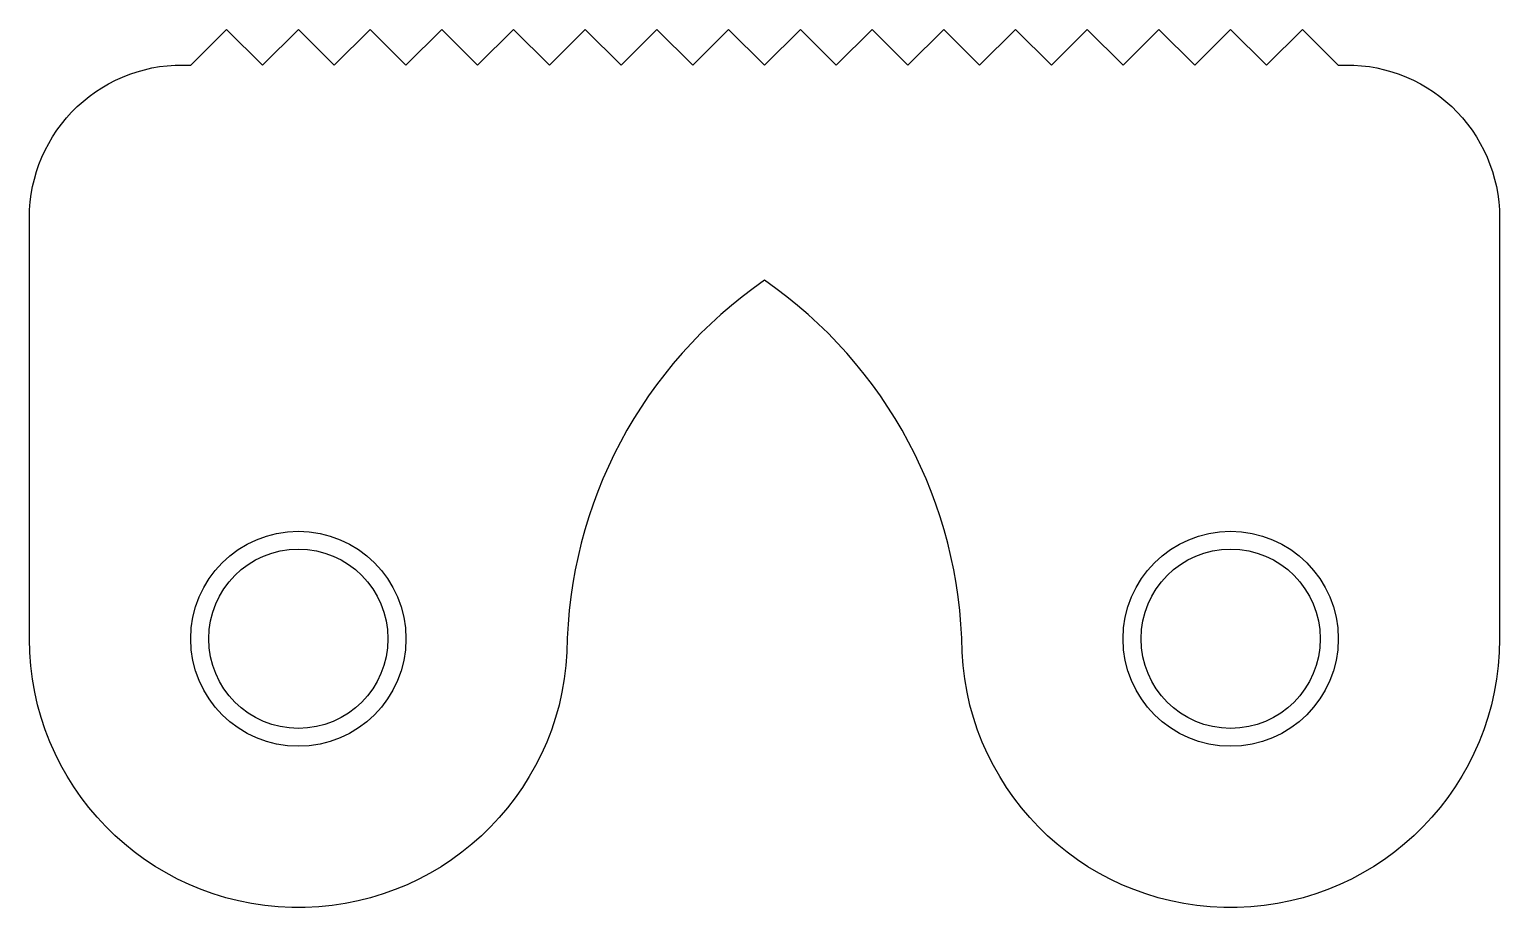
# Model space of a CAD drawing. Header units: millimetres. Extents: x -146.8 to -105.8, y 213.6 to 238.1.
import ezdxf

# ---------------------------------------------------------------- set-up
doc = ezdxf.new("R2010")
doc.units = ezdxf.units.MM
doc.layers.get('0').update_dxf_attribs({"linetype": 'CONTINUOUS'})

msp = doc.modelspace()

# ---------------------------------------------------------------- linework, layer by layer
msp.add_lwpolyline([(-110.3, 237.101, -0.431046), (-105.8, 232.851), (-105.8, 221.101, -0.975607), (-120.791, 220.731, 0.243737), (-126.3, 231.101, 0.243737), (-131.809, 220.731, -0.975607), (-146.8, 221.101), (-146.8, 232.851, -0.431046), (-142.3, 237.101), (-141.3, 238.101), (-140.3, 237.101), (-139.3, 238.101), (-138.3, 237.101), (-137.3, 238.101), (-136.3, 237.101), (-135.3, 238.101), (-134.3, 237.101), (-133.3, 238.101), (-132.3, 237.101), (-131.3, 238.101), (-130.3, 237.101), (-129.3, 238.101), (-128.3, 237.101), (-127.3, 238.101), (-126.3, 237.101), (-125.3, 238.101), (-124.3, 237.101), (-123.3, 238.101), (-122.3, 237.101), (-121.3, 238.101), (-120.3, 237.101), (-119.3, 238.101), (-118.3, 237.101), (-117.3, 238.101), (-116.3, 237.101), (-115.3, 238.101), (-114.3, 237.101), (-113.3, 238.101), (-112.3, 237.101), (-111.3, 238.101)], format="xyb", close=True)
for centre, radius in [((-139.3, 221.101), 3), ((-113.3, 221.101), 3), ((-139.3, 221.101), 2.5), ((-113.3, 221.101), 2.5)]:
    msp.add_circle(centre, radius)

doc.saveas('drawing.dxf')
